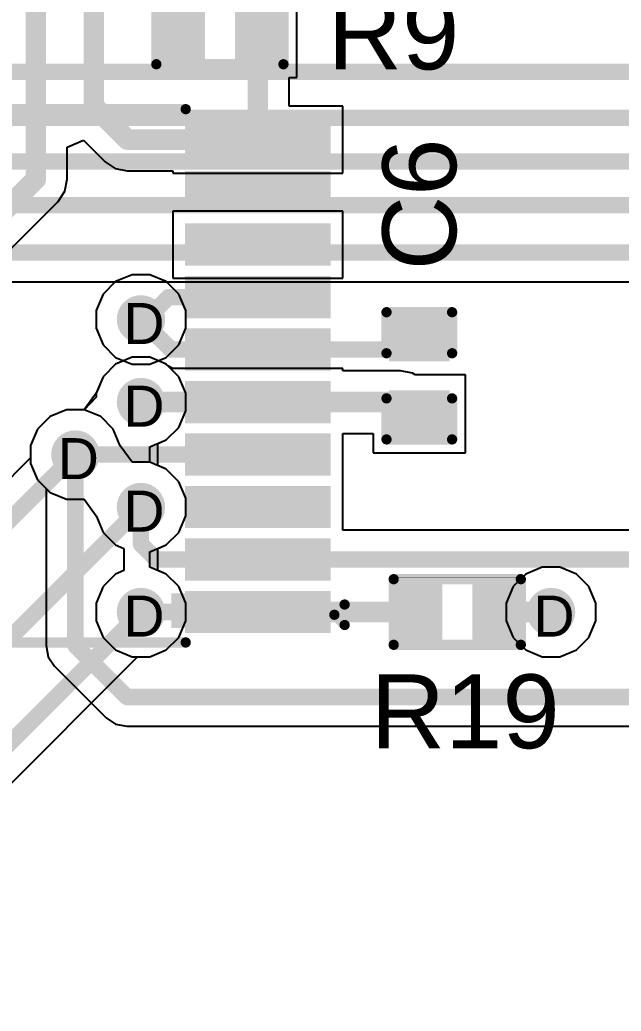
# Model space of a CAD drawing. Header units: inches. Extents: x -11 to 5428, y 0 to 5423.
# Drawn here: x 264.13 to 271.58, y 56.84 to 69.12 of the extents above; entities that cross this region are included whole.
import ezdxf

# ---------------------------------------------------------------- set-up
doc = ezdxf.new("R2010")
doc.units = ezdxf.units.IN
for name, color, linetype in [('Bottom Layer', 5, 'Continuous'), ('Drill Drawing', 1, 'Continuous'), ('GND', 16, 'Continuous'), ('PWR', 76, 'Continuous'), ('Top Layer', 1, 'Continuous'), ('Top Overlay', 2, 'Continuous'), ('Top Paste', 8, 'Continuous'), ('Top Solder', 216, 'Continuous'), ('Via Holes', 16, 'Continuous')]:
    doc.layers.add(name, color=color, linetype=linetype)
doc.styles.add('Arial', font='', dxfattribs={"height": 0.2})
doc.styles.get('Arial').set_extended_font_data('Arial')

# ---------------------------------------------------------------- blocks, each defined once
blk = doc.blocks.new('TSSOP_20_639')
at = {"layer": 'Top Layer'}
for points in [[(-1.99999981, 3.08497478), (-1.99999981, 2.76497542), (-3.59999915, 2.76497542), (-3.59999915, 3.08497478)], [(3.59998899, 3.08497478), (3.59998899, 2.76497542), (1.99998965, 2.76497542), (1.99998965, 3.08497478)], [(-1.99999981, 2.43498878), (-1.99999981, 2.11498942), (-3.59999915, 2.11498942), (-3.59999915, 2.43498878)], [(3.59998899, 2.43498878), (3.59998899, 2.11498942), (1.99998965, 2.11498942), (1.99998965, 2.43498878)], [(-1.99999981, 1.78500278), (-1.99999981, 1.46500342), (-3.59999915, 1.46500342), (-3.59999915, 1.78500278)], [(3.59998899, 1.78500278), (3.59998899, 1.46500342), (1.99998965, 1.46500342), (1.99998965, 1.78500278)], [(-1.99999981, 1.13501678), (-1.99999981, 0.8150174199999999), (-3.59999915, 0.8150174199999999), (-3.59999915, 1.13501678)], [(3.59998899, 1.13501678), (3.59998899, 0.8150174199999999), (1.99998965, 0.8150174199999999), (1.99998965, 1.13501678)], [(-1.99999981, 0.48497998), (-1.99999981, 0.1649806200000001), (-3.59999915, 0.1649806199999999), (-3.59999915, 0.4849799799999999)], [(3.59998899, 0.48497998), (3.59998899, 0.1649806200000001), (1.99998965, 0.1649806199999999), (1.99998965, 0.4849799799999999)], [(-1.99999981, -0.1650060199999999), (-1.99999981, -0.4850053799999999), (-3.59999915, -0.48500538), (-3.59999915, -0.1650060200000001)], [(3.59998899, -0.1650060199999999), (3.59998899, -0.4850053799999999), (1.99998965, -0.48500538), (1.99998965, -0.1650060200000001)], [(-1.99999981, -0.8149920199999999), (-1.99999981, -1.13499138), (-3.59999915, -1.13499138), (-3.59999915, -0.8149920199999999)], [(3.59998899, -0.8149920199999999), (3.59998899, -1.13499138), (1.99998965, -1.13499138), (1.99998965, -0.8149920199999999)], [(-1.99999981, -1.46497802), (-1.99999981, -1.78497738), (-3.59999915, -1.78497738), (-3.59999915, -1.46497802)], [(3.59998899, -1.46497802), (3.59998899, -1.78497738), (1.99998965, -1.78497738), (1.99998965, -1.46497802)], [(-1.99999981, -2.11501482), (-1.99999981, -2.43501418), (-3.59999915, -2.43501418), (-3.59999915, -2.11501482)], [(3.59998899, -2.11501482), (3.59998899, -2.43501418), (1.99998965, -2.43501418), (1.99998965, -2.11501482)], [(-1.99999981, -2.76500082), (-1.99999981, -3.08500018), (-3.59999915, -3.08500018), (-3.59999915, -2.76500082)], [(3.59998899, -2.76500082), (3.59998899, -3.08500018), (1.99998965, -3.08500018), (1.99998965, -2.76500082)]]:
    blk.add_hatch(color=1, dxfattribs=at).paths.add_polyline_path(points)
at = {"layer": 'Top Overlay'}
blk.add_hatch(color=2, dxfattribs=at).paths.add_polyline_path([(-1.90627508, 2.6921587), (-1.72847508, 2.6921587), (-1.72847508, 3.1239587), (-1.90627508, 3.1239587)])
at = {"layer": 'Top Paste'}
for points in [[(-1.99999981, 3.08497478), (-1.99999981, 2.76497542), (-3.59999915, 2.76497542), (-3.59999915, 3.08497478)], [(3.59998899, 3.08497478), (3.59998899, 2.76497542), (1.99998965, 2.76497542), (1.99998965, 3.08497478)], [(-1.99999981, 2.43498878), (-1.99999981, 2.11498942), (-3.59999915, 2.11498942), (-3.59999915, 2.43498878)], [(3.59998899, 2.43498878), (3.59998899, 2.11498942), (1.99998965, 2.11498942), (1.99998965, 2.43498878)], [(-1.99999981, 1.78500278), (-1.99999981, 1.46500342), (-3.59999915, 1.46500342), (-3.59999915, 1.78500278)], [(3.59998899, 1.78500278), (3.59998899, 1.46500342), (1.99998965, 1.46500342), (1.99998965, 1.78500278)], [(-1.99999981, 1.13501678), (-1.99999981, 0.8150174199999999), (-3.59999915, 0.8150174199999999), (-3.59999915, 1.13501678)], [(3.59998899, 1.13501678), (3.59998899, 0.8150174199999999), (1.99998965, 0.8150174199999999), (1.99998965, 1.13501678)], [(-1.99999981, 0.48497998), (-1.99999981, 0.1649806200000001), (-3.59999915, 0.1649806199999999), (-3.59999915, 0.4849799799999999)], [(3.59998899, 0.48497998), (3.59998899, 0.1649806200000001), (1.99998965, 0.1649806199999999), (1.99998965, 0.4849799799999999)], [(-1.99999981, -0.1650060199999999), (-1.99999981, -0.4850053799999999), (-3.59999915, -0.48500538), (-3.59999915, -0.1650060200000001)], [(3.59998899, -0.1650060199999999), (3.59998899, -0.4850053799999999), (1.99998965, -0.48500538), (1.99998965, -0.1650060200000001)], [(-1.99999981, -0.8149920199999999), (-1.99999981, -1.13499138), (-3.59999915, -1.13499138), (-3.59999915, -0.8149920199999999)], [(3.59998899, -0.8149920199999999), (3.59998899, -1.13499138), (1.99998965, -1.13499138), (1.99998965, -0.8149920199999999)], [(-1.99999981, -1.46497802), (-1.99999981, -1.78497738), (-3.59999915, -1.78497738), (-3.59999915, -1.46497802)], [(3.59998899, -1.46497802), (3.59998899, -1.78497738), (1.99998965, -1.78497738), (1.99998965, -1.46497802)], [(-1.99999981, -2.11501482), (-1.99999981, -2.43501418), (-3.59999915, -2.43501418), (-3.59999915, -2.11501482)], [(3.59998899, -2.11501482), (3.59998899, -2.43501418), (1.99998965, -2.43501418), (1.99998965, -2.11501482)], [(-1.99999981, -2.76500082), (-1.99999981, -3.08500018), (-3.59999915, -3.08500018), (-3.59999915, -2.76500082)], [(3.59998899, -2.76500082), (3.59998899, -3.08500018), (1.99998965, -3.08500018), (1.99998965, -2.76500082)]]:
    blk.add_hatch(color=8, dxfattribs=at).paths.add_polyline_path(points)
at = {"layer": 'Top Solder'}
for points in [[(-1.89839981, 3.18657478), (-1.89839981, 2.66337542), (-3.70159915, 2.66337542), (-3.70159915, 3.18657478)], [(3.70158899, 3.18657478), (3.70158899, 2.66337542), (1.89838965, 2.66337542), (1.89838965, 3.18657478)], [(-1.89839981, 2.53658878), (-1.89839981, 2.01338942), (-3.70159915, 2.01338942), (-3.70159915, 2.53658878)], [(3.70158899, 2.53658878), (3.70158899, 2.01338942), (1.89838965, 2.01338942), (1.89838965, 2.53658878)], [(-1.89839981, 1.88660278), (-1.89839981, 1.36340342), (-3.70159915, 1.36340342), (-3.70159915, 1.88660278)], [(3.70158899, 1.88660278), (3.70158899, 1.36340342), (1.89838965, 1.36340342), (1.89838965, 1.88660278)], [(-1.89839981, 1.23661678), (-1.89839981, 0.71341742), (-3.70159915, 0.71341742), (-3.70159915, 1.23661678)], [(3.70158899, 1.23661678), (3.70158899, 0.71341742), (1.89838965, 0.71341742), (1.89838965, 1.23661678)], [(-1.89839981, 0.58657998), (-1.89839981, 0.06338062000000004), (-3.70159915, 0.06338061999999996), (-3.70159915, 0.58657998)], [(3.70158899, 0.58657998), (3.70158899, 0.06338062000000004), (1.89838965, 0.06338061999999996), (1.89838965, 0.58657998)], [(-1.89839981, -0.06340601999999997), (-1.89839981, -0.58660538), (-3.70159915, -0.58660538), (-3.70159915, -0.06340602000000004)], [(3.70158899, -0.06340601999999997), (3.70158899, -0.58660538), (1.89838965, -0.58660538), (1.89838965, -0.06340602000000004)], [(-1.89839981, -0.71339202), (-1.89839981, -1.23659138), (-3.70159915, -1.23659138), (-3.70159915, -0.71339202)], [(3.70158899, -0.71339202), (3.70158899, -1.23659138), (1.89838965, -1.23659138), (1.89838965, -0.71339202)], [(-1.89839981, -1.36337802), (-1.89839981, -1.88657738), (-3.70159915, -1.88657738), (-3.70159915, -1.36337802)], [(3.70158899, -1.36337802), (3.70158899, -1.88657738), (1.89838965, -1.88657738), (1.89838965, -1.36337802)], [(-1.89839981, -2.01341482), (-1.89839981, -2.53661418), (-3.70159915, -2.53661418), (-3.70159915, -2.01341482)], [(3.70158899, -2.01341482), (3.70158899, -2.53661418), (1.89838965, -2.53661418), (1.89838965, -2.01341482)], [(-1.89839981, -2.66340082), (-1.89839981, -3.18660018), (-3.70159915, -3.18660018), (-3.70159915, -2.66340082)], [(3.70158899, -2.66340082), (3.70158899, -3.18660018), (1.89838965, -3.18660018), (1.89838965, -2.66340082)]]:
    blk.add_hatch(color=216, dxfattribs=at).paths.add_polyline_path(points)
at = {"layer": 'Top Overlay'}
for points in [[(1.95422012, 3.3020127, 0.127, 0.127, 0), (-1.90657988, 3.3020127, 0.127, 0.127, 0)], [(-3.74807988, 2.9591127, 0.127, 0.127, 0), (-3.87507988, 3.0861127, 0.127, 0.127, 0)], [(-3.87507988, 3.0861127, 0.127, 0.127, 0), (-3.87507988, 2.8321127, 0.127, 0.127, 0)], [(-3.74807988, 2.9591127, 0.127, 0.127, 0), (-3.87507988, 2.8321127, 0.127, 0.127, 0)], [(1.95422012, -3.3019873, 0.127, 0.127, 0), (-1.90657988, -3.3019873, 0.127, 0.127, 0)]]:
    blk.add_lwpolyline(points, format="xyseb", dxfattribs=at)
for points in [[(-1.93832988, 3.3020127, 0.0635, 0.0635, 1), (-1.87482988, 3.3020127, 0.0635, 0.0635, 1)], [(1.92247012, 3.3020127, 0.0635, 0.0635, 1), (1.98597012, 3.3020127, 0.0635, 0.0635, 1)], [(-3.90682988, 3.0861127, 0.0635, 0.0635, 1), (-3.84332988, 3.0861127, 0.0635, 0.0635, 1)], [(-3.90682988, 3.0861127, 0.0635, 0.0635, 1), (-3.84332988, 3.0861127, 0.0635, 0.0635, 1)], [(-3.77982988, 2.9591127, 0.0635, 0.0635, 1), (-3.71632988, 2.9591127, 0.0635, 0.0635, 1)], [(-3.77982988, 2.9591127, 0.0635, 0.0635, 1), (-3.71632988, 2.9591127, 0.0635, 0.0635, 1)], [(-3.90682988, 2.8321127, 0.0635, 0.0635, 1), (-3.84332988, 2.8321127, 0.0635, 0.0635, 1)], [(-3.90682988, 2.8321127, 0.0635, 0.0635, 1), (-3.84332988, 2.8321127, 0.0635, 0.0635, 1)], [(-1.93832988, -3.3019873, 0.0635, 0.0635, 1), (-1.87482988, -3.3019873, 0.0635, 0.0635, 1)], [(1.92247012, -3.3019873, 0.0635, 0.0635, 1), (1.98597012, -3.3019873, 0.0635, 0.0635, 1)]]:
    blk.add_lwpolyline(points, format="xyseb", close=True, dxfattribs=at)
blk = doc.blocks.new('R___0402_745')
at = {"layer": 'Top Layer'}
for points in [[(-0.6985, -0.3175), (-0.6985, 0.3175), (-0.2412999999999999, 0.3175), (-0.2413, -0.3175)], [(0.2412999999999999, -0.3175), (0.2413, 0.3175), (0.6985, 0.3175), (0.6985, -0.3175)]]:
    blk.add_hatch(color=1, dxfattribs=at).paths.add_polyline_path(points)
at = {"layer": 'Top Paste'}
for points in [[(-0.6985, -0.3175), (-0.6985, 0.3175), (-0.2412999999999999, 0.3175), (-0.2413, -0.3175)], [(0.2412999999999999, -0.3175), (0.2413, 0.3175), (0.6985, 0.3175), (0.6985, -0.3175)]]:
    blk.add_hatch(color=8, dxfattribs=at).paths.add_polyline_path(points)
at = {"layer": 'Top Solder'}
for points in [[(-0.75350116, -0.37250116), (-0.75350116, 0.37250116), (-0.1862988399999999, 0.37250116), (-0.18629884, -0.37250116)], [(0.1862988399999999, -0.37250116), (0.18629884, 0.37250116), (0.75350116, 0.37250116), (0.75350116, -0.37250116)]]:
    blk.add_hatch(color=216, dxfattribs=at).paths.add_polyline_path(points)
at = {"layer": 'Top Overlay'}
for points in [[(0.7874, 0.4064, 0.127, 0.127, 0), (-0.7874, 0.4064, 0.127, 0.127, 0)], [(-0.7874, 0.4064, 0.127, 0.127, 0), (-0.7874, -0.4064, 0.127, 0.127, 0)], [(0.7874, 0.4064, 0.127, 0.127, 0), (0.7874, -0.4064, 0.127, 0.127, 0)], [(0.7874, -0.4064, 0.127, 0.127, 0), (-0.7874, -0.4064, 0.127, 0.127, 0)], [(0.8128, -0.4318, 0.0032258, 0.0032258, 0), (-0.8128, -0.4318, 0.0032258, 0.0032258, 0)]]:
    blk.add_lwpolyline(points, format="xyseb", dxfattribs=at)
for points in [[(-0.8191499999999999, 0.4064, 0.0635, 0.0635, 1), (-0.7556499999999999, 0.4064, 0.0635, 0.0635, 1)], [(-0.8191499999999999, 0.4064, 0.0635, 0.0635, 1), (-0.7556499999999999, 0.4064, 0.0635, 0.0635, 1)], [(0.7556499999999999, 0.4064, 0.0635, 0.0635, 1), (0.8191499999999999, 0.4064, 0.0635, 0.0635, 1)], [(0.7556499999999999, 0.4064, 0.0635, 0.0635, 1), (0.8191499999999999, 0.4064, 0.0635, 0.0635, 1)], [(-0.8191499999999999, -0.4064, 0.0635, 0.0635, 1), (-0.7556499999999999, -0.4064, 0.0635, 0.0635, 1)], [(-0.8191499999999999, -0.4064, 0.0635, 0.0635, 1), (-0.7556499999999999, -0.4064, 0.0635, 0.0635, 1)], [(0.7556499999999999, -0.4064, 0.0635, 0.0635, 1), (0.8191499999999999, -0.4064, 0.0635, 0.0635, 1)], [(0.7556499999999999, -0.4064, 0.0635, 0.0635, 1), (0.8191499999999999, -0.4064, 0.0635, 0.0635, 1)], [(-0.81360518, -0.4318, 0.0016129, 0.0016129, 1), (-0.8119948199999999, -0.4318, 0.0016129, 0.0016129, 1)], [(0.8119948199999999, -0.4318, 0.0016129, 0.0016129, 1), (0.81360518, -0.4318, 0.0016129, 0.0016129, 1)]]:
    blk.add_lwpolyline(points, format="xyseb", close=True, dxfattribs=at)
blk = doc.blocks.new('R___0402_755')
at = {"layer": 'Top Layer'}
for points in [[(-0.6985, -0.3175), (-0.6985, 0.3175), (-0.2412999999999999, 0.3175), (-0.2413, -0.3175)], [(0.2412999999999999, -0.3175), (0.2413, 0.3175), (0.6985, 0.3175), (0.6985, -0.3175)]]:
    blk.add_hatch(color=1, dxfattribs=at).paths.add_polyline_path(points)
at = {"layer": 'Top Paste'}
for points in [[(-0.6985, -0.3175), (-0.6985, 0.3175), (-0.2412999999999999, 0.3175), (-0.2413, -0.3175)], [(0.2412999999999999, -0.3175), (0.2413, 0.3175), (0.6985, 0.3175), (0.6985, -0.3175)]]:
    blk.add_hatch(color=8, dxfattribs=at).paths.add_polyline_path(points)
at = {"layer": 'Top Solder'}
for points in [[(-0.75350116, -0.37250116), (-0.75350116, 0.37250116), (-0.1862988399999999, 0.37250116), (-0.18629884, -0.37250116)], [(0.1862988399999999, -0.37250116), (0.18629884, 0.37250116), (0.75350116, 0.37250116), (0.75350116, -0.37250116)]]:
    blk.add_hatch(color=216, dxfattribs=at).paths.add_polyline_path(points)
at = {"layer": 'Top Overlay'}
for points in [[(0.7874, 0.4064, 0.127, 0.127, 0), (-0.7874, 0.4064, 0.127, 0.127, 0)], [(-0.7874, 0.4064, 0.127, 0.127, 0), (-0.7874, -0.4064, 0.127, 0.127, 0)], [(0.7874, 0.4064, 0.127, 0.127, 0), (0.7874, -0.4064, 0.127, 0.127, 0)], [(0.7874, -0.4064, 0.127, 0.127, 0), (-0.7874, -0.4064, 0.127, 0.127, 0)], [(0.8128, -0.4318, 0.0032258, 0.0032258, 0), (-0.8128, -0.4318, 0.0032258, 0.0032258, 0)]]:
    blk.add_lwpolyline(points, format="xyseb", dxfattribs=at)
for points in [[(-0.8191499999999999, 0.4064, 0.0635, 0.0635, 1), (-0.7556499999999999, 0.4064, 0.0635, 0.0635, 1)], [(-0.8191499999999999, 0.4064, 0.0635, 0.0635, 1), (-0.7556499999999999, 0.4064, 0.0635, 0.0635, 1)], [(0.7556499999999999, 0.4064, 0.0635, 0.0635, 1), (0.8191499999999999, 0.4064, 0.0635, 0.0635, 1)], [(0.7556499999999999, 0.4064, 0.0635, 0.0635, 1), (0.8191499999999999, 0.4064, 0.0635, 0.0635, 1)], [(-0.8191499999999999, -0.4064, 0.0635, 0.0635, 1), (-0.7556499999999999, -0.4064, 0.0635, 0.0635, 1)], [(-0.8191499999999999, -0.4064, 0.0635, 0.0635, 1), (-0.7556499999999999, -0.4064, 0.0635, 0.0635, 1)], [(0.7556499999999999, -0.4064, 0.0635, 0.0635, 1), (0.8191499999999999, -0.4064, 0.0635, 0.0635, 1)], [(0.7556499999999999, -0.4064, 0.0635, 0.0635, 1), (0.8191499999999999, -0.4064, 0.0635, 0.0635, 1)], [(-0.81360518, -0.4318, 0.0016129, 0.0016129, 1), (-0.8119948199999999, -0.4318, 0.0016129, 0.0016129, 1)], [(0.8119948199999999, -0.4318, 0.0016129, 0.0016129, 1), (0.81360518, -0.4318, 0.0016129, 0.0016129, 1)]]:
    blk.add_lwpolyline(points, format="xyseb", close=True, dxfattribs=at)
blk = doc.blocks.new('C___0402_817')
at = {"layer": 'Top Layer'}
for points in [[(-0.6985127, -0.31750508), (-0.6985127, 0.31749492), (-0.2413126999999999, 0.31749492), (-0.2413127, -0.31750508)], [(0.2412873, -0.31750508), (0.2412873, 0.31749492), (0.6984872999999999, 0.31749492), (0.6984872999999999, -0.31750508)]]:
    blk.add_hatch(color=1, dxfattribs=at).paths.add_polyline_path(points)
at = {"layer": 'Top Paste'}
for points in [[(-0.6985127, -0.31750508), (-0.6985127, 0.31749492), (-0.2413126999999999, 0.31749492), (-0.2413127, -0.31750508)], [(0.2412873, -0.31750508), (0.2412873, 0.31749492), (0.6984872999999999, 0.31749492), (0.6984872999999999, -0.31750508)]]:
    blk.add_hatch(color=8, dxfattribs=at).paths.add_polyline_path(points)
at = {"layer": 'Top Solder'}
for points in [[(-0.7585125799999999, -0.3775049599999999), (-0.7585125799999999, 0.3774948), (-0.18131282, 0.3774948), (-0.18131282, -0.3775049599999999)], [(0.1812874199999999, -0.3775049599999999), (0.18128742, 0.3774948), (0.75848718, 0.3774948), (0.75848718, -0.3775049599999999)]]:
    blk.add_hatch(color=216, dxfattribs=at).paths.add_polyline_path(points)
at = {"layer": 'Top Overlay'}
for points in [[(-0.7874127, 0.40639492, 0.127, 0.127, 0), (-0.7874127, -0.40640508, 0.127, 0.127, 0)], [(-0.7874127, 0.40639492, 0.127, 0.127, 0), (-0.2794127, 0.40639492, 0.127, 0.127, 0)], [(0.2793873, 0.40639492, 0.127, 0.127, 0), (0.7873872999999999, 0.40639492, 0.127, 0.127, 0)], [(0.7873872999999999, 0.40639492, 0.127, 0.127, 0), (0.7873872999999999, -0.40640508, 0.127, 0.127, 0)], [(-0.7874127, -0.40640508, 0.127, 0.127, 0), (-0.2794127, -0.40640508, 0.127, 0.127, 0)], [(0.2793873, -0.40640508, 0.127, 0.127, 0), (0.7873872999999999, -0.40640508, 0.127, 0.127, 0)]]:
    blk.add_lwpolyline(points, format="xyseb", dxfattribs=at)
for points in [[(-0.8191627, 0.40639492, 0.0635, 0.0635, 1), (-0.7556626999999999, 0.40639492, 0.0635, 0.0635, 1)], [(-0.8191627, 0.40639492, 0.0635, 0.0635, 1), (-0.7556626999999999, 0.40639492, 0.0635, 0.0635, 1)], [(-0.3111627, 0.40639492, 0.0635, 0.0635, 1), (-0.2476627, 0.40639492, 0.0635, 0.0635, 1)], [(0.2476373, 0.40639492, 0.0635, 0.0635, 1), (0.3111373, 0.40639492, 0.0635, 0.0635, 1)], [(0.7556373, 0.40639492, 0.0635, 0.0635, 1), (0.8191373, 0.40639492, 0.0635, 0.0635, 1)], [(0.7556373, 0.40639492, 0.0635, 0.0635, 1), (0.8191373, 0.40639492, 0.0635, 0.0635, 1)], [(-0.8191627, -0.40640508, 0.0635, 0.0635, 1), (-0.7556626999999999, -0.40640508, 0.0635, 0.0635, 1)], [(-0.8191627, -0.40640508, 0.0635, 0.0635, 1), (-0.7556626999999999, -0.40640508, 0.0635, 0.0635, 1)], [(-0.3111627, -0.40640508, 0.0635, 0.0635, 1), (-0.2476627, -0.40640508, 0.0635, 0.0635, 1)], [(0.2476373, -0.40640508, 0.0635, 0.0635, 1), (0.3111373, -0.40640508, 0.0635, 0.0635, 1)], [(0.7556373, -0.40640508, 0.0635, 0.0635, 1), (0.8191373, -0.40640508, 0.0635, 0.0635, 1)], [(0.7556373, -0.40640508, 0.0635, 0.0635, 1), (0.8191373, -0.40640508, 0.0635, 0.0635, 1)]]:
    blk.add_lwpolyline(points, format="xyseb", close=True, dxfattribs=at)

msp = doc.modelspace()

# ---------------------------------------------------------------- hatches: boundary and pattern name
at = {"layer": 'Bottom Layer'}
h = msp.add_hatch(color=5, dxfattribs=at)
edge = h.paths.add_edge_path()
edge.add_arc((265.6332127, 65.40740029999999), 0.2999994, 0, 360)
h = msp.add_hatch(color=5, dxfattribs=at)
edge = h.paths.add_edge_path()
edge.add_arc((265.6332127, 64.38393269999999), 0.2999994, 0, 360)
h = msp.add_hatch(color=5, dxfattribs=at)
edge = h.paths.add_edge_path()
edge.add_arc((264.8204127, 63.7338959), 0.2999994, 0, 360)
h = msp.add_hatch(color=5, dxfattribs=at)
edge = h.paths.add_edge_path()
edge.add_arc((265.6332127, 63.08390989999999), 0.2999994, 0, 360)
h = msp.add_hatch(color=5, dxfattribs=at)
edge = h.paths.add_edge_path()
edge.add_arc((265.6332127, 61.7839379), 0.2999994, 0, 360)
h = msp.add_hatch(color=5, dxfattribs=at)
edge = h.paths.add_edge_path()
edge.add_arc((270.7132127, 61.7839379), 0.2999994, 0, 360)
at = {"layer": 'GND'}
h = msp.add_hatch(color=16, dxfattribs=at)
edge = h.paths.add_edge_path()
edge.add_arc((265.6332127, 65.40740029999999), 0.2999994, 0, 360)
h = msp.add_hatch(color=16, dxfattribs=at)
edge = h.paths.add_edge_path()
edge.add_arc((265.6332127, 64.38393269999999), 0.2999994, 0, 360)
h = msp.add_hatch(color=16, dxfattribs=at)
edge = h.paths.add_edge_path()
edge.add_arc((264.8204127, 63.7338959), 0.2999994, 0, 360)
h = msp.add_hatch(color=16, dxfattribs=at)
edge = h.paths.add_edge_path()
edge.add_arc((265.6332127, 63.08390989999999), 0.2999994, 0, 360)
h = msp.add_hatch(color=16, dxfattribs=at)
edge = h.paths.add_edge_path()
edge.add_arc((265.6332127, 61.7839379), 0.2999994, 0, 360)
h = msp.add_hatch(color=16, dxfattribs=at)
edge = h.paths.add_edge_path()
edge.add_arc((270.7132127, 61.7839379), 0.2999994, 0, 360)
at = {"layer": 'PWR'}
h = msp.add_hatch(color=76, dxfattribs=at)
edge = h.paths.add_edge_path()
edge.add_arc((265.6332127, 65.40740029999999), 0.2999994, 0, 360)
h = msp.add_hatch(color=76, dxfattribs=at)
edge = h.paths.add_edge_path()
edge.add_arc((265.6332127, 64.38393269999999), 0.2999994, 0, 360)
h = msp.add_hatch(color=76, dxfattribs=at)
edge = h.paths.add_edge_path()
edge.add_arc((264.8204127, 63.7338959), 0.2999994, 0, 360)
h = msp.add_hatch(color=76, dxfattribs=at)
edge = h.paths.add_edge_path()
edge.add_arc((265.6332127, 63.08390989999999), 0.2999994, 0, 360)
h = msp.add_hatch(color=76, dxfattribs=at)
edge = h.paths.add_edge_path()
edge.add_arc((265.6332127, 61.7839379), 0.2999994, 0, 360)
h = msp.add_hatch(color=76, dxfattribs=at)
edge = h.paths.add_edge_path()
edge.add_arc((270.7132127, 61.7839379), 0.2999994, 0, 360)
at = {"layer": 'Top Layer'}
h = msp.add_hatch(color=1, dxfattribs=at)
edge = h.paths.add_edge_path()
edge.add_arc((265.6332127, 65.40740029999999), 0.2999994, 0, 360)
h = msp.add_hatch(color=1, dxfattribs=at)
edge = h.paths.add_edge_path()
edge.add_arc((265.6332127, 64.38393269999999), 0.2999994, 0, 360)
h = msp.add_hatch(color=1, dxfattribs=at)
edge = h.paths.add_edge_path()
edge.add_arc((264.8204127, 63.7338959), 0.2999994, 0, 360)
h = msp.add_hatch(color=1, dxfattribs=at)
edge = h.paths.add_edge_path()
edge.add_arc((265.6332127, 63.08390989999999), 0.2999994, 0, 360)
h = msp.add_hatch(color=1, dxfattribs=at)
edge = h.paths.add_edge_path()
edge.add_arc((265.6332127, 61.7839379), 0.2999994, 0, 360)
h = msp.add_hatch(color=1, dxfattribs=at)
edge = h.paths.add_edge_path()
edge.add_arc((270.7132127, 61.7839379), 0.2999994, 0, 360)
at = {"layer": 'Via Holes'}
h = msp.add_hatch(color=7, dxfattribs=at)
edge = h.paths.add_edge_path()
edge.add_arc((265.6332127, 65.40740029999999), 0.1499997, 0, 360)
h = msp.add_hatch(color=7, dxfattribs=at)
edge = h.paths.add_edge_path()
edge.add_arc((265.6332127, 64.38393269999999), 0.1499997, 0, 360)
h = msp.add_hatch(color=7, dxfattribs=at)
edge = h.paths.add_edge_path()
edge.add_arc((264.8204127, 63.7338959), 0.1499997, 0, 360)
h = msp.add_hatch(color=7, dxfattribs=at)
edge = h.paths.add_edge_path()
edge.add_arc((265.6332127, 63.08390989999999), 0.1499997, 0, 360)
h = msp.add_hatch(color=7, dxfattribs=at)
edge = h.paths.add_edge_path()
edge.add_arc((265.6332127, 61.7839379), 0.1499997, 0, 360)
h = msp.add_hatch(color=7, dxfattribs=at)
edge = h.paths.add_edge_path()
edge.add_arc((270.7132127, 61.7839379), 0.1499997, 0, 360)

# ---------------------------------------------------------------- linework, layer by layer
at = {"layer": 'Bottom Layer'}
for p, q in [((263.64133962, 65.87219236), (272.44753232, 65.87219236)), ((265.31939824, 64.8535914), (265.163554, 64.69774715999999)), ((265.5230148, 64.9379321), (265.31939824, 64.8535914)), ((265.7434106, 64.9379321), (265.5230148, 64.9379321)), ((265.94702716, 64.8535914), (265.7434106, 64.9379321)), ((266.1028714, 64.69774715999999), (265.94702716, 64.8535914)), ((265.163554, 64.69774715999999), (265.0792133, 64.49413059999999)), ((266.1872121, 64.49413059999999), (266.1028714, 64.69774715999999)), ((265.0792133, 64.49413059999999), (265.0792133, 64.44628462)), ((266.1872121, 64.2737348), (266.1872121, 64.49413059999999)), ((265.0792133, 64.44628462), (264.93060806, 64.2878953)), ((264.7102148, 64.2878953), (264.50659824, 64.2035546)), ((264.93060806, 64.2878953), (264.7102148, 64.2878953)), ((266.1028714, 64.07011824), (266.1872121, 64.2737348)), ((264.50659824, 64.2035546), (264.350754, 64.04771036)), ((264.350754, 64.04771036), (264.2664133, 63.8440938)), ((265.94702716, 63.91427399999999), (266.1028714, 64.07011824)), ((264.2664133, 63.8440938), (264.2664133, 63.69264375999999)), ((265.74341314, 63.8299333), (265.94702716, 63.91427399999999)), ((265.74341314, 63.6379093), (265.74341314, 63.8299333)), ((264.2664133, 63.69264375999999), (259.01143524, 58.43766824)), ((265.94702716, 63.55356859999999), (265.74341314, 63.6379093)), ((266.1028714, 63.39772436), (265.94702716, 63.55356859999999)), ((266.1872121, 63.1941078), (266.1028714, 63.39772436)), ((266.1872121, 62.973712), (266.1872121, 63.1941078)), ((266.1028714, 62.77009543999999), (266.1872121, 62.973712)), ((265.94702716, 62.6142512), (266.1028714, 62.77009543999999)), ((265.74341314, 62.52991049999999), (265.94702716, 62.6142512)), ((265.74341314, 62.33793729999999), (265.74341314, 62.52991049999999)), ((265.94702716, 62.25359659999999), (265.74341314, 62.33793729999999)), ((266.1028714, 62.09775235999999), (265.94702716, 62.25359659999999)), ((270.39939824, 62.25359659999999), (270.243554, 62.09775235999999)), ((270.6030148, 62.33793729999999), (270.39939824, 62.25359659999999)), ((270.8234106, 62.33793729999999), (270.6030148, 62.33793729999999)), ((271.02702716, 62.25359659999999), (270.8234106, 62.33793729999999)), ((271.1828714, 62.09775235999999), (271.02702716, 62.25359659999999)), ((266.1872121, 61.8941358), (266.1028714, 62.09775235999999)), ((270.243554, 62.09775235999999), (270.1592133, 61.8941358)), ((271.2672121, 61.8941358), (271.1828714, 62.09775235999999)), ((266.1872121, 61.67374), (266.1872121, 61.8941358)), ((270.1592133, 61.8941358), (270.1592133, 61.67374)), ((271.2672121, 61.67374), (271.2672121, 61.8941358)), ((266.1028714, 61.47012343999999), (266.1872121, 61.67374)), ((270.1592133, 61.67374), (270.243554, 61.47012343999999)), ((271.1828714, 61.47012343999999), (271.2672121, 61.67374)), ((265.94702716, 61.31427919999999), (266.1028714, 61.47012343999999)), ((270.243554, 61.47012343999999), (270.39939824, 61.31427919999999)), ((271.02702716, 61.31427919999999), (271.1828714, 61.47012343999999)), ((265.7434106, 61.2299385), (265.94702716, 61.31427919999999)), ((270.39939824, 61.31427919999999), (270.6030148, 61.2299385)), ((270.8234106, 61.2299385), (271.02702716, 61.31427919999999)), ((261.1538592, 56.79183459999999), (265.59196056, 61.2299385)), ((265.59196056, 61.2299385), (265.7434106, 61.2299385)), ((270.6030148, 61.2299385), (270.8234106, 61.2299385))]:
    msp.add_line(p, q, dxfattribs=at)
for points in [[(262.95342126, 68.47372894, 0.2032, 0.2032, 0), (278.10929646, 68.47372894, 0.2032, 0.2032, 0)], [(263.0754327, 67.90314333999999, 0.2032, 0.2032, 0), (277.9181259, 67.90314333999999, 0.2032, 0.2032, 0)], [(263.16618182, 67.36395214, 0.2032, 0.2032, 0), (277.60198988, 67.36395214, 0.2032, 0.2032, 0)], [(263.3720031, 66.82272894, 0.2032, 0.2032, 0), (277.14450032, 66.82272894, 0.2032, 0.2032, 0)], [(263.49115958, 66.23475957999999, 0.2032, 0.2032, 0), (276.45388448, 66.23475957999999, 0.2032, 0.2032, 0)], [(259.16161782, 58.07510102000001, 0.2032, 0.2032, 0), (264.8204127, 63.7338959, 0.2032, 0.2032, 0)], [(260.08393246, 57.53462965999999, 0.2032, 0.2032, 0), (265.6332127, 63.08390989999999, 0.2032, 0.2032, 0)], [(260.8974843, 57.04820949999999, 0.2032, 0.2032, 0), (265.6332127, 61.7839379, 0.2032, 0.2032, 0)]]:
    msp.add_lwpolyline(points, format="xyseb", dxfattribs=at)
for points in [[(264.7696127, 63.7338959, 0.1016, 0.1016, 1), (264.8712127, 63.7338959, 0.1016, 0.1016, 1)], [(265.5824127, 63.08390989999999, 0.1016, 0.1016, 1), (265.6840127, 63.08390989999999, 0.1016, 0.1016, 1)], [(265.5824127, 61.7839379, 0.1016, 0.1016, 1), (265.6840127, 61.7839379, 0.1016, 0.1016, 1)]]:
    msp.add_lwpolyline(points, format="xyseb", close=True, dxfattribs=at)
at = {"layer": 'GND'}
for p, q in [((265.31939824, 64.8535914), (265.163554, 64.69774715999999)), ((265.5230148, 64.9379321), (265.31939824, 64.8535914)), ((265.7434106, 64.9379321), (265.5230148, 64.9379321)), ((265.94702716, 64.8535914), (265.7434106, 64.9379321)), ((266.1028714, 64.69774715999999), (265.94702716, 64.8535914)), ((265.163554, 64.69774715999999), (265.08173806, 64.50022659999999)), ((266.1872121, 64.49413059999999), (266.1028714, 64.69774715999999)), ((265.07778074, 64.49214432), (264.93060806, 64.2878953)), ((265.08173806, 64.50022659999999), (265.07778074, 64.49214432)), ((266.1872121, 64.2737348), (266.1872121, 64.49413059999999)), ((264.7102148, 64.2878953), (264.50659824, 64.2035546)), ((264.93060806, 64.2878953), (264.7102148, 64.2878953)), ((266.1028714, 64.07011824), (266.1872121, 64.2737348)), ((264.50659824, 64.2035546), (264.350754, 64.04771036)), ((264.350754, 64.04771036), (264.2664133, 63.8440938)), ((265.94702716, 63.91427399999999), (266.1028714, 64.07011824)), ((264.2664133, 63.8440938), (264.2664133, 63.623698)), ((265.8434866, 63.8713861), (265.94702716, 63.91427399999999)), ((265.8434866, 63.5964565), (265.8434866, 63.8713861)), ((264.2664133, 63.623698), (264.350754, 63.42008144)), ((265.94702716, 63.55356859999999), (265.8434866, 63.5964565)), ((266.1028714, 63.39772436), (265.94702716, 63.55356859999999)), ((264.350754, 63.42008144), (264.50659824, 63.2642372)), ((266.1872121, 63.1941078), (266.1028714, 63.39772436)), ((264.50659824, 63.2642372), (264.7102148, 63.1798965)), ((264.7102148, 63.1798965), (264.93060806, 63.1798965)), ((264.93060806, 63.1798965), (265.07775788, 62.9757313)), ((266.1872121, 62.973712), (266.1872121, 63.1941078)), ((265.07775788, 62.9757313), (265.08175584, 62.96757281999999)), ((265.08175584, 62.96757281999999), (265.163554, 62.77009543999999)), ((266.1028714, 62.77009543999999), (266.1872121, 62.973712)), ((265.163554, 62.77009543999999), (265.31939824, 62.6142512)), ((265.94702716, 62.6142512), (266.1028714, 62.77009543999999)), ((265.31939824, 62.6142512), (265.42287784, 62.57138869999999)), ((265.84354756, 62.57138869999999), (265.94702716, 62.6142512)), ((265.42287784, 62.57138869999999), (265.42287784, 62.29645909999999)), ((265.84354756, 62.29645909999999), (265.84354756, 62.57138869999999)), ((265.31939824, 62.25359659999999), (265.163554, 62.09775235999999)), ((265.42287784, 62.29645909999999), (265.31939824, 62.25359659999999)), ((265.94702716, 62.25359659999999), (265.84354756, 62.29645909999999)), ((266.1028714, 62.09775235999999), (265.94702716, 62.25359659999999)), ((270.39939824, 62.25359659999999), (270.243554, 62.09775235999999)), ((270.6030148, 62.33793729999999), (270.39939824, 62.25359659999999)), ((270.8234106, 62.33793729999999), (270.6030148, 62.33793729999999)), ((271.02702716, 62.25359659999999), (270.8234106, 62.33793729999999)), ((271.1828714, 62.09775235999999), (271.02702716, 62.25359659999999)), ((265.163554, 62.09775235999999), (265.0792133, 61.8941358)), ((266.1872121, 61.8941358), (266.1028714, 62.09775235999999)), ((270.243554, 62.09775235999999), (270.1592133, 61.8941358)), ((271.2672121, 61.8941358), (271.1828714, 62.09775235999999)), ((265.0792133, 61.8941358), (265.0792133, 61.67374)), ((266.1872121, 61.67374), (266.1872121, 61.8941358)), ((270.1592133, 61.8941358), (270.1592133, 61.67374)), ((271.2672121, 61.67374), (271.2672121, 61.8941358)), ((265.0792133, 61.67374), (265.163554, 61.47012343999999)), ((266.1028714, 61.47012343999999), (266.1872121, 61.67374)), ((270.1592133, 61.67374), (270.243554, 61.47012343999999)), ((271.1828714, 61.47012343999999), (271.2672121, 61.67374)), ((265.163554, 61.47012343999999), (265.31939824, 61.31427919999999)), ((265.94702716, 61.31427919999999), (266.1028714, 61.47012343999999)), ((270.243554, 61.47012343999999), (270.39939824, 61.31427919999999)), ((271.02702716, 61.31427919999999), (271.1828714, 61.47012343999999)), ((265.31939824, 61.31427919999999), (265.5230148, 61.2299385)), ((265.7434106, 61.2299385), (265.94702716, 61.31427919999999)), ((270.39939824, 61.31427919999999), (270.6030148, 61.2299385)), ((270.8234106, 61.2299385), (271.02702716, 61.31427919999999)), ((265.5230148, 61.2299385), (265.7434106, 61.2299385)), ((270.6030148, 61.2299385), (270.8234106, 61.2299385))]:
    msp.add_line(p, q, dxfattribs=at)
at = {"layer": 'PWR'}
for p, q in [((265.5230148, 65.9613997), (265.31939824, 65.877059)), ((265.7434106, 65.9613997), (265.5230148, 65.9613997)), ((265.94702716, 65.877059), (265.7434106, 65.9613997)), ((265.31939824, 65.877059), (265.163554, 65.72121476)), ((266.1028714, 65.72121476), (265.94702716, 65.877059)), ((265.163554, 65.72121476), (265.0792133, 65.5175982)), ((266.1872121, 65.5175982), (266.1028714, 65.72121476)), ((265.0792133, 65.5175982), (265.0792133, 65.29720239999999)), ((266.1872121, 65.29720239999999), (266.1872121, 65.5175982)), ((265.0792133, 65.29720239999999), (265.163554, 65.09358584)), ((266.1028714, 65.09358584), (266.1872121, 65.29720239999999)), ((265.163554, 65.09358584), (265.31939824, 64.9377416)), ((265.94702716, 64.9377416), (266.1028714, 65.09358584)), ((265.31939824, 64.9377416), (265.5230148, 64.8534009)), ((265.5230148, 64.8534009), (265.7434106, 64.8534009)), ((265.7434106, 64.8534009), (265.94702716, 64.9377416)), ((264.7102148, 64.2878953), (264.50659824, 64.2035546)), ((264.9306106, 64.2878953), (264.7102148, 64.2878953)), ((265.13422716, 64.2035546), (264.9306106, 64.2878953)), ((264.50659824, 64.2035546), (264.350754, 64.04771036)), ((265.2900714, 64.04771036), (265.13422716, 64.2035546)), ((264.350754, 64.04771036), (264.2664133, 63.8440938)), ((265.37186956, 63.85023298), (265.2900714, 64.04771036)), ((264.2664133, 63.8440938), (264.2664133, 63.623698)), ((265.37586752, 63.8420745), (265.37186956, 63.85023298)), ((265.52301734, 63.6379093), (265.37586752, 63.8420745)), ((264.2664133, 63.623698), (264.350754, 63.42008144)), ((265.7434106, 63.6379093), (265.52301734, 63.6379093)), ((265.94702716, 63.55356859999999), (265.7434106, 63.6379093)), ((266.1028714, 63.39772436), (265.94702716, 63.55356859999999)), ((264.350754, 63.42008144), (264.50659824, 63.2642372)), ((266.1872121, 63.1941078), (266.1028714, 63.39772436)), ((264.50659824, 63.2642372), (264.7102148, 63.1798965)), ((264.7102148, 63.1798965), (264.93060806, 63.1798965)), ((264.93060806, 63.1798965), (265.07775788, 62.9757313)), ((266.1872121, 62.973712), (266.1872121, 63.1941078)), ((265.07775788, 62.9757313), (265.08175584, 62.96757281999999)), ((265.08175584, 62.96757281999999), (265.163554, 62.77009543999999)), ((266.1028714, 62.77009543999999), (266.1872121, 62.973712)), ((265.163554, 62.77009543999999), (265.31939824, 62.6142512)), ((265.94702716, 62.6142512), (266.1028714, 62.77009543999999)), ((265.31939824, 62.6142512), (265.42287784, 62.57138869999999)), ((265.84354756, 62.57138869999999), (265.94702716, 62.6142512)), ((265.42287784, 62.57138869999999), (265.42287784, 62.29645909999999)), ((265.84354756, 62.29645909999999), (265.84354756, 62.57138869999999)), ((265.31939824, 62.25359659999999), (265.163554, 62.09775235999999)), ((265.42287784, 62.29645909999999), (265.31939824, 62.25359659999999)), ((265.94702716, 62.25359659999999), (265.84354756, 62.29645909999999)), ((266.1028714, 62.09775235999999), (265.94702716, 62.25359659999999)), ((265.163554, 62.09775235999999), (265.0792133, 61.8941358)), ((266.1872121, 61.8941358), (266.1028714, 62.09775235999999)), ((265.0792133, 61.8941358), (265.0792133, 61.67374)), ((266.1872121, 61.67374), (266.1872121, 61.8941358)), ((265.0792133, 61.67374), (265.163554, 61.47012343999999)), ((266.1028714, 61.47012343999999), (266.1872121, 61.67374)), ((265.163554, 61.47012343999999), (265.31939824, 61.31427919999999)), ((265.94702716, 61.31427919999999), (266.1028714, 61.47012343999999)), ((265.31939824, 61.31427919999999), (265.5230148, 61.2299385)), ((265.7434106, 61.2299385), (265.94702716, 61.31427919999999)), ((265.5230148, 61.2299385), (265.7434106, 61.2299385))]:
    msp.add_line(p, q, dxfattribs=at)
at = {"layer": 'Top Layer'}
for p, q in [((267.5636127, 68.40221269999999), (267.5636127, 69.5452127)), ((267.46947776, 68.04791318), (267.46947776, 68.40221269999999)), ((267.46947776, 68.40221269999999), (267.5636127, 68.40221269999999)), ((268.1350111, 68.04791318), (267.46947776, 68.04791318)), ((268.1350111, 67.21991382), (268.1350111, 68.04791318)), ((264.7198972799999, 67.54163783999999), (264.92309728, 67.62580836)), ((264.7198972799999, 67.1432871), (264.7198972799999, 67.54163783999999)), ((264.92309728, 67.62580836), (265.1896779, 67.35922774)), ((265.1896779, 67.35922774), (265.31570508, 67.27501912)), ((265.31570508, 67.27501912), (265.46436366, 67.24544844)), ((265.46436366, 67.24544844), (266.0270143, 67.24544844)), ((266.0270143, 67.24544844), (266.0270143, 67.21991382)), ((266.0270143, 67.21991382), (268.1350111, 67.21991382)), ((264.6903266, 66.99462851999999), (264.7198972799999, 67.1432871)), ((264.60612052, 66.86860134), (264.6903266, 66.99462851999999)), ((263.14673558, 65.40921894), (264.60612052, 66.86860134)), ((268.1350111, 66.74789038), (266.0270143, 66.74789038)), ((266.0270143, 66.74789038), (266.0270143, 65.91989102)), ((268.1350111, 65.91989102), (268.1350111, 66.74789038)), ((266.0270143, 65.91989102), (268.1350111, 65.91989102)), ((265.31939824, 64.8535914), (265.163554, 64.69774715999999)), ((265.5230148, 64.9379321), (265.31939824, 64.8535914)), ((265.7434106, 64.9379321), (265.5230148, 64.9379321)), ((265.94702716, 64.8535914), (265.7434106, 64.9379321)), ((265.97290722, 64.82771134), (265.94702716, 64.8535914)), ((266.02701684, 64.79793237999999), (265.97290722, 64.82771134)), ((265.163554, 64.69774715999999), (265.0792133, 64.49413059999999)), ((268.1350111, 64.79793237999999), (266.02701684, 64.79793237999999)), ((268.1350111, 64.77239775999999), (268.1350111, 64.79793237999999)), ((268.8477859, 64.77239775999999), (268.1350111, 64.77239775999999)), ((268.99644448, 64.74282708), (268.8477859, 64.77239775999999)), ((269.02821226, 64.72160029999999), (268.99644448, 64.74282708)), ((269.6531183, 64.72160029999999), (269.02821226, 64.72160029999999)), ((269.6531183, 63.7564003), (269.6531183, 64.72160029999999)), ((265.0792133, 64.49413059999999), (265.0792133, 64.44628462)), ((265.0792133, 64.44628462), (264.93060806, 64.2878953)), ((264.7102148, 64.2878953), (264.50659824, 64.2035546)), ((264.93060806, 64.2878953), (264.7102148, 64.2878953)), ((264.50659824, 64.2035546), (264.350754, 64.04771036)), ((264.350754, 64.04771036), (264.2664133, 63.8440938)), ((268.1350111, 62.79649112), (268.1350111, 63.99546764)), ((268.1350111, 63.99546764), (268.5101183, 63.99546764)), ((268.5101183, 63.99546764), (268.5101183, 63.7564003)), ((264.2664133, 63.8440938), (264.2664133, 63.623698)), ((268.5101183, 63.7564003), (269.6531183, 63.7564003)), ((264.2664133, 63.623698), (264.350754, 63.42008144)), ((264.350754, 63.42008144), (264.45784548, 63.31298996)), ((264.45784548, 63.31298996), (264.45784548, 61.36943276)), ((273.48474132, 62.79649112), (268.1350111, 62.79649112)), ((264.45784548, 61.36943276), (264.45784294, 61.36942006)), ((264.45784294, 61.36942006), (264.48544512, 61.23067256)), ((264.48544512, 61.23067256), (264.5640378, 61.11304515999999)), ((264.5640378, 61.11304515999999), (265.20204008, 60.47504542)), ((265.20204008, 60.47504542), (265.20204516, 60.4750378)), ((265.20204516, 60.4750378), (265.31967256, 60.39644512)), ((265.31967256, 60.39644512), (265.45842006, 60.36884293999999)), ((265.45842006, 60.36884293999999), (265.45843276, 60.36884547999999)), ((265.45843276, 60.36884547999999), (277.5204, 60.36884547999999))]:
    msp.add_line(p, q, dxfattribs=at)
for points in [[(264.33143222, 67.1432871, 0.254, 0.254, 0), (264.33143222, 75.16103078, 0.254, 0.254, 0)], [(265.0490127, 68.04926446, 0.254, 0.254, 0), (265.0490127, 74.42099669999999, 0.254, 0.254, 0)], [(266.14120508, 68.97372032, 0.254, 0.254, 0), (266.14120508, 70.25639491999999, 0.254, 0.254, 0)], [(266.14120508, 68.97372032, 0.254, 0.254, 0), (266.1412127, 68.9737127, 0.254, 0.254, 0)], [(267.0810127, 67.63391349999999, 0.254, 0.254, 0), (267.0810127, 68.9737127, 0.254, 0.254, 0)], [(265.0490127, 68.04926446, 0.254, 0.254, 0), (265.46436366, 67.63391349999999, 0.254, 0.254, 0)], [(265.46436366, 67.63391349999999, 0.254, 0.254, 0), (267.0810127, 67.63391349999999, 0.254, 0.254, 0)], [(262.87204982, 65.68390469999999, 0.254, 0.254, 0), (264.33143222, 67.1432871, 0.254, 0.254, 0)], [(265.69970736, 65.40740029999999, 0.2032, 0.2032, 0), (265.97621176, 65.68390469999999, 0.2032, 0.2032, 0)], [(265.97621176, 65.68390469999999, 0.2032, 0.2032, 0), (267.0810127, 65.68390469999999, 0.2032, 0.2032, 0)], [(265.6332127, 65.40740029999999, 0.2032, 0.2032, 0), (265.69970736, 65.40740029999999, 0.2032, 0.2032, 0)], [(265.6332127, 65.40740029999999, 0.2032, 0.2032, 0), (266.0066943, 65.0339187, 0.2032, 0.2032, 0)], [(268.8478367, 65.0339187, 0.2032, 0.2032, 0), (268.9927183, 65.1788003, 0.2032, 0.2032, 0)], [(268.9927183, 65.1788003, 0.2032, 0.2032, 0), (269.0816183, 65.1788003, 0.2032, 0.2032, 0)], [(266.0066943, 65.0339187, 0.2032, 0.2032, 0), (267.0810127, 65.0339187, 0.2032, 0.2032, 0)], [(267.0810127, 65.0339187, 0.2032, 0.2032, 0), (268.8478367, 65.0339187, 0.2032, 0.2032, 0)], [(265.6332127, 64.38393269999999, 0.254, 0.254, 0), (267.0810127, 64.38393269999999, 0.254, 0.254, 0)], [(267.0810127, 64.38393269999999, 0.254, 0.254, 0), (268.8477859, 64.38393269999999, 0.254, 0.254, 0)], [(268.8477859, 64.38393269999999, 0.254, 0.254, 0), (268.9927183, 64.23900029999999, 0.254, 0.254, 0)], [(268.9927183, 64.23900029999999, 0.254, 0.254, 0), (269.0816183, 64.23900029999999, 0.254, 0.254, 0)], [(264.8204127, 61.36942006, 0.2032, 0.2032, 0), (264.8204127, 63.7338959, 0.2032, 0.2032, 0)], [(264.8204127, 63.7338959, 0.2032, 0.2032, 0), (267.0810127, 63.7338959, 0.2032, 0.2032, 0)], [(265.6332127, 62.62393876, 0.2032, 0.2032, 0), (265.6332127, 63.08390989999999, 0.2032, 0.2032, 0)], [(265.6332127, 62.62393876, 0.2032, 0.2032, 0), (265.82322756, 62.4339239, 0.2032, 0.2032, 0)], [(265.82322756, 62.4339239, 0.2032, 0.2032, 0), (267.0810127, 62.4339239, 0.2032, 0.2032, 0)], [(267.0810127, 62.4339239, 0.2032, 0.2032, 0), (273.6349239, 62.4339239, 0.2032, 0.2032, 0)], [(265.6332127, 61.7839379, 0.2032, 0.2032, 0), (267.0810127, 61.7839379, 0.2032, 0.2032, 0)], [(267.0810127, 61.7839379, 0.254, 0.254, 0), (269.0816183, 61.7839379, 0.254, 0.254, 0)], [(270.0214183, 61.7839379, 0.254, 0.254, 0), (270.7132127, 61.7839379, 0.254, 0.254, 0)], [(264.8204127, 61.36942006, 0.2032, 0.2032, 0), (265.45842006, 60.7314127, 0.2032, 0.2032, 0)], [(265.45842006, 60.7314127, 0.2032, 0.2032, 0), (277.5204127, 60.7314127, 0.2032, 0.2032, 0)]]:
    msp.add_lwpolyline(points, format="xyseb", dxfattribs=at)
for points in [[(266.07770508, 68.97372032, 0.127, 0.127, 1), (266.20470508, 68.97372032, 0.127, 0.127, 1)], [(266.07770508, 68.97372032, 0.127, 0.127, 1), (266.20470508, 68.97372032, 0.127, 0.127, 1)], [(266.0777127, 68.9737127, 0.127, 0.127, 1), (266.2047127, 68.9737127, 0.127, 0.127, 1)], [(267.0175127, 68.9737127, 0.127, 0.127, 1), (267.1445127, 68.9737127, 0.127, 0.127, 1)], [(264.9855127, 68.04926446, 0.127, 0.127, 1), (265.1125127, 68.04926446, 0.127, 0.127, 1)], [(264.9855127, 68.04926446, 0.127, 0.127, 1), (265.1125127, 68.04926446, 0.127, 0.127, 1)], [(265.40086366, 67.63391349999999, 0.127, 0.127, 1), (265.52786366, 67.63391349999999, 0.127, 0.127, 1)], [(265.40086366, 67.63391349999999, 0.127, 0.127, 1), (265.52786366, 67.63391349999999, 0.127, 0.127, 1)], [(267.0175127, 67.63391349999999, 0.127, 0.127, 1), (267.1445127, 67.63391349999999, 0.127, 0.127, 1)], [(267.0175127, 67.63391349999999, 0.127, 0.127, 1), (267.1445127, 67.63391349999999, 0.127, 0.127, 1)], [(264.26793222, 67.1432871, 0.127, 0.127, 1), (264.39493222, 67.1432871, 0.127, 0.127, 1)], [(264.26793222, 67.1432871, 0.127, 0.127, 1), (264.39493222, 67.1432871, 0.127, 0.127, 1)], [(265.92541176, 65.68390469999999, 0.1016, 0.1016, 1), (266.02701176, 65.68390469999999, 0.1016, 0.1016, 1)], [(265.92541176, 65.68390469999999, 0.1016, 0.1016, 1), (266.02701176, 65.68390469999999, 0.1016, 0.1016, 1)], [(267.0302127, 65.68390469999999, 0.1016, 0.1016, 1), (267.1318127, 65.68390469999999, 0.1016, 0.1016, 1)], [(265.5824127, 65.40740029999999, 0.1016, 0.1016, 1), (265.6840127, 65.40740029999999, 0.1016, 0.1016, 1)], [(265.5824127, 65.40740029999999, 0.1016, 0.1016, 1), (265.6840127, 65.40740029999999, 0.1016, 0.1016, 1)], [(265.64890736, 65.40740029999999, 0.1016, 0.1016, 1), (265.75050736, 65.40740029999999, 0.1016, 0.1016, 1)], [(265.64890736, 65.40740029999999, 0.1016, 0.1016, 1), (265.75050736, 65.40740029999999, 0.1016, 0.1016, 1)], [(268.9419182999999, 65.1788003, 0.1016, 0.1016, 1), (269.0435183, 65.1788003, 0.1016, 0.1016, 1)], [(268.9419182999999, 65.1788003, 0.1016, 0.1016, 1), (269.0435183, 65.1788003, 0.1016, 0.1016, 1)], [(269.0308183, 65.1788003, 0.1016, 0.1016, 1), (269.1324183, 65.1788003, 0.1016, 0.1016, 1)], [(265.9558943, 65.0339187, 0.1016, 0.1016, 1), (266.0574943, 65.0339187, 0.1016, 0.1016, 1)], [(265.9558943, 65.0339187, 0.1016, 0.1016, 1), (266.0574943, 65.0339187, 0.1016, 0.1016, 1)], [(267.0302127, 65.0339187, 0.1016, 0.1016, 1), (267.1318127, 65.0339187, 0.1016, 0.1016, 1)], [(267.0302127, 65.0339187, 0.1016, 0.1016, 1), (267.1318127, 65.0339187, 0.1016, 0.1016, 1)], [(268.7970367, 65.0339187, 0.1016, 0.1016, 1), (268.8986366999999, 65.0339187, 0.1016, 0.1016, 1)], [(268.7970367, 65.0339187, 0.1016, 0.1016, 1), (268.8986366999999, 65.0339187, 0.1016, 0.1016, 1)], [(265.5697127, 64.38393269999999, 0.127, 0.127, 1), (265.6967127, 64.38393269999999, 0.127, 0.127, 1)], [(267.0175127, 64.38393269999999, 0.127, 0.127, 1), (267.1445127, 64.38393269999999, 0.127, 0.127, 1)], [(267.0175127, 64.38393269999999, 0.127, 0.127, 1), (267.1445127, 64.38393269999999, 0.127, 0.127, 1)], [(268.7842859, 64.38393269999999, 0.127, 0.127, 1), (268.9112859, 64.38393269999999, 0.127, 0.127, 1)], [(268.7842859, 64.38393269999999, 0.127, 0.127, 1), (268.9112859, 64.38393269999999, 0.127, 0.127, 1)], [(268.9292183, 64.23900029999999, 0.127, 0.127, 1), (269.0562183, 64.23900029999999, 0.127, 0.127, 1)], [(268.9292183, 64.23900029999999, 0.127, 0.127, 1), (269.0562183, 64.23900029999999, 0.127, 0.127, 1)], [(269.0181183, 64.23900029999999, 0.127, 0.127, 1), (269.1451183, 64.23900029999999, 0.127, 0.127, 1)], [(264.7696127, 63.7338959, 0.1016, 0.1016, 1), (264.8712127, 63.7338959, 0.1016, 0.1016, 1)], [(264.7696127, 63.7338959, 0.1016, 0.1016, 1), (264.8712127, 63.7338959, 0.1016, 0.1016, 1)], [(267.0302127, 63.7338959, 0.1016, 0.1016, 1), (267.1318127, 63.7338959, 0.1016, 0.1016, 1)], [(265.5824127, 63.08390989999999, 0.1016, 0.1016, 1), (265.6840127, 63.08390989999999, 0.1016, 0.1016, 1)], [(265.5824127, 62.62393876, 0.1016, 0.1016, 1), (265.6840127, 62.62393876, 0.1016, 0.1016, 1)], [(265.5824127, 62.62393876, 0.1016, 0.1016, 1), (265.6840127, 62.62393876, 0.1016, 0.1016, 1)], [(265.77242756, 62.4339239, 0.1016, 0.1016, 1), (265.87402756, 62.4339239, 0.1016, 0.1016, 1)], [(265.77242756, 62.4339239, 0.1016, 0.1016, 1), (265.87402756, 62.4339239, 0.1016, 0.1016, 1)], [(267.0302127, 62.4339239, 0.1016, 0.1016, 1), (267.1318127, 62.4339239, 0.1016, 0.1016, 1)], [(267.0302127, 62.4339239, 0.1016, 0.1016, 1), (267.1318127, 62.4339239, 0.1016, 0.1016, 1)], [(265.5824127, 61.7839379, 0.1016, 0.1016, 1), (265.6840127, 61.7839379, 0.1016, 0.1016, 1)], [(267.0175127, 61.7839379, 0.127, 0.127, 1), (267.1445127, 61.7839379, 0.127, 0.127, 1)], [(267.0302127, 61.7839379, 0.1016, 0.1016, 1), (267.1318127, 61.7839379, 0.1016, 0.1016, 1)], [(269.0181183, 61.7839379, 0.127, 0.127, 1), (269.1451183, 61.7839379, 0.127, 0.127, 1)], [(269.9579183, 61.7839379, 0.127, 0.127, 1), (270.0849183, 61.7839379, 0.127, 0.127, 1)], [(270.6497127, 61.7839379, 0.127, 0.127, 1), (270.7767127, 61.7839379, 0.127, 0.127, 1)], [(264.7696127, 61.36942006, 0.1016, 0.1016, 1), (264.8712127, 61.36942006, 0.1016, 0.1016, 1)], [(264.7696127, 61.36942006, 0.1016, 0.1016, 1), (264.8712127, 61.36942006, 0.1016, 0.1016, 1)], [(265.40762006, 60.7314127, 0.1016, 0.1016, 1), (265.50922006, 60.7314127, 0.1016, 0.1016, 1)], [(265.40762006, 60.7314127, 0.1016, 0.1016, 1), (265.50922006, 60.7314127, 0.1016, 0.1016, 1)]]:
    msp.add_lwpolyline(points, format="xyseb", close=True, dxfattribs=at)

# ---------------------------------------------------------------- block references
for name, p, rotation in [('R___0402_755', (266.6111127, 68.9737127), 180), ('TSSOP_20_639', (264.28101322, 64.708913), 180), ('C___0402_817', (269.08161322, 64.708913), 90), ('R___0402_745', (269.5515183, 61.7839379), 180)]:
    msp.add_blockref(name, p, dxfattribs=dict(rotation=rotation))

# ---------------------------------------------------------------- texts
at = {"layer": 'Drill Drawing', "style": 'Arial'}
for p in [(265.4131344, 65.10268411999999), (265.4131344, 64.07921652), (264.6003344, 63.42917972), (265.4131344, 62.77919371999999), (265.4131344, 61.47922171999999), (270.4931344, 61.47922171999999)]:
    msp.add_text('D', height=0.508, dxfattribs=at).set_placement(p)
at = {"layer": 'Top Overlay', "style": 'Arial'}
for s, p in [('R9', (267.94485908, 68.50396002)), ('R19', (268.47838354, 60.09656002))]:
    msp.add_text(s, height=0.9143999999999999, dxfattribs=at).set_placement(p)
msp.add_text('C6', height=0.9143999999999999, rotation=90, dxfattribs=at).set_placement((269.53866844, 66.01486162))

doc.saveas('drawing.dxf')
